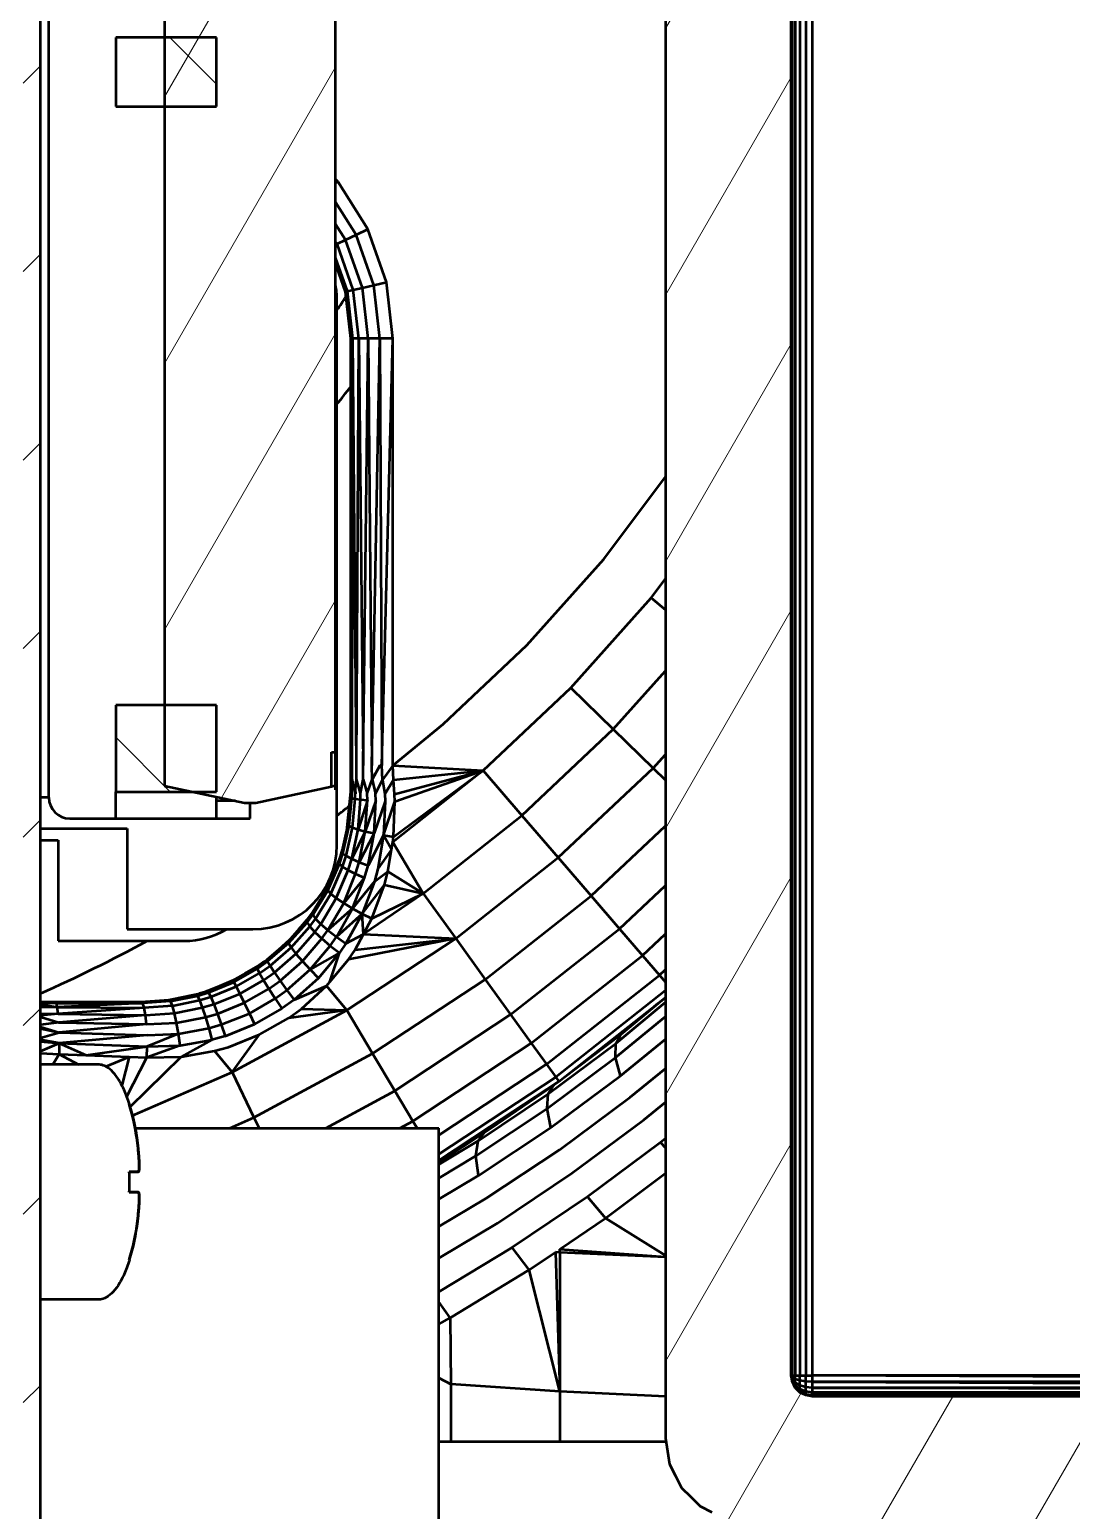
# Model space of a CAD drawing. Header units: millimetres. Extents: x -232 to 1390, y -69 to 653.
# Drawn here: x 422.18 to 447.01, y 87.19 to 122.46 of the extents above; entities that cross this region are included whole.
import ezdxf

# ---------------------------------------------------------------- set-up
doc = ezdxf.new("R2010")
doc.units = ezdxf.units.MM
doc.layers.add('Видимый контур (ГОСТ)', color=7, linetype='Continuous', lineweight=50)
doc.layers.add('Штриховка (ГОСТ)', color=7, linetype='Continuous', lineweight=18)
pattern_1 = [(60, (0, 0), (-2.74963, 1.587501), [])]

msp = doc.modelspace()

# ---------------------------------------------------------------- hatches: boundary and pattern name
at = {"layer": 'Штриховка (ГОСТ)'}
h = msp.add_hatch(dxfattribs=at)
h.set_pattern_fill('ANSI31', color=256, scale=25.4, angle=15, style=0)
h.set_pattern_definition(pattern_1)
h.paths.add_polyline_path([(429.616, 53.09), (427.018, 53.602), (422.334, 54.715), (422.334, 54.715), (422.334, 51.61), (427.568, 50.426), (429.359, 50.088), (429.795, 50.075), (430.215, 50.187), (430.586, 50.415), (430.875, 50.74), (431.059, 51.134), (431.122, 51.565), (431.122, 52.847)])
h.paths.add_polyline_path([(474.517, 172.906), (473.392, 172.906), (459.434, 172.906), (459.284, 172.882), (459.125, 172.857), (458.978, 172.782), (458.846, 172.715), (458.739, 172.608), (458.625, 172.493), (458.582, 172.423), (458.543, 172.36), (458.511, 172.284), (458.482, 172.215), (458.463, 172.135), (458.446, 172.062), (458.439, 171.98), (458.434, 171.906), (458.434, 171.427), (458.434, 170.906), (458.44, 170.824), (458.446, 170.749), (458.465, 170.67), (458.482, 170.597), (458.514, 170.521), (458.543, 170.452), (458.585, 170.382), (458.625, 170.318), (458.73, 170.212), (458.846, 170.097), (458.99, 170.023), (459.125, 169.954), (459.271, 169.931), (459.434, 169.906), (474.345, 169.905), (475.822, 169.906), (475.822, 169.906), (476.206, 168.62), (477.181, 168.586), (477.813, 168.56), (477.813, 170.045), (477.813, 172.675), (477.743, 173.553), (477.533, 174.408), (477.387, 174.843), (475.673, 179.459), (473.587, 184.43), (471.242, 189.488), (468.701, 194.363), (465.99, 198.809), (464.566, 200.806), (463.09, 202.627), (461.554, 204.257), (459.948, 205.688), (458.259, 206.921), (456.475, 207.96), (454.58, 208.82), (452.564, 209.515), (450.425, 210.058), (448.166, 210.458), (445.798, 210.724), (443.334, 210.863), (440.792, 210.882), (438.191, 210.786), (432.887, 210.274), (427.568, 209.385), (422.334, 208.201), (422.334, 205.099), (422.334, 205.096), (427.018, 206.209), (429.616, 206.721), (432.22, 207.15), (434.82, 207.488), (437.397, 207.727), (439.93, 207.861), (442.398, 207.884), (444.776, 207.792), (447.041, 207.581), (449.174, 207.25), (451.16, 206.795), (452.993, 206.215), (454.68, 205.503), (456.245, 204.647), (457.724, 203.622), (459.152, 202.403), (460.547, 200.973), (461.918, 199.328), (463.268, 197.476), (464.595, 195.435), (465.897, 193.23), (467.169, 190.893), (468.406, 188.456), (470.746, 183.437), (472.83, 178.488), (474.526, 173.937), (474.861, 172.906)])
h.paths.add_polyline_path([(444.811, 172.053), (444.785, 172.215), (444.718, 172.348), (444.643, 172.493), (444.538, 172.599), (444.422, 172.715), (444.289, 172.782), (444.143, 172.857), (443.996, 172.88), (443.834, 172.906), (441.967, 172.906), (439.334, 172.906), (439.025, 172.857), (438.716, 172.808), (438.437, 172.666), (438.159, 172.524), (437.937, 172.302), (437.716, 172.081), (437.574, 171.802), (437.432, 171.524), (437.383, 171.215), (437.334, 170.906), (437.334, 129.906), (437.334, 88.906), (437.383, 88.597), (437.432, 88.288), (437.574, 88.009), (437.716, 87.73), (437.937, 87.509), (438.159, 87.288), (438.437, 87.145), (438.716, 87.003), (439.025, 86.954), (439.334, 86.906), (474.853, 86.906), (474.526, 85.875), (472.83, 81.324), (470.746, 76.374), (468.406, 71.355), (467.169, 68.919), (465.897, 66.581), (464.595, 64.376), (463.268, 62.335), (461.918, 60.483), (460.547, 58.838), (459.152, 57.408), (457.724, 56.189), (456.245, 55.164), (454.68, 54.308), (452.993, 53.596), (451.16, 53.016), (450.813, 52.932), (450.813, 52.932), (450.813, 52.657), (450.813, 51.803), (450.842, 51.622), (450.885, 51.343), (450.967, 51.18), (451.094, 50.928), (451.223, 50.798), (451.421, 50.597), (451.583, 50.512), (451.833, 50.382), (452.013, 50.351), (452.291, 50.303), (452.751, 50.368), (454.58, 50.991), (456.475, 51.851), (458.259, 52.891), (459.947, 54.123), (461.554, 55.554), (463.09, 57.184), (464.566, 59.005), (465.99, 61.002), (468.701, 65.448), (471.242, 70.323), (473.587, 75.381), (475.673, 80.352), (477.387, 84.968), (478.61, 88.774), (478.978, 89.968), (478.98, 89.975), (478.98, 89.975), (479.313, 91.191), (476.206, 91.191), (475.822, 89.906), (475.822, 89.906), (440.834, 89.906), (440.757, 89.918), (440.68, 89.93), (440.61, 89.966), (440.54, 90.001), (440.485, 90.056), (440.43, 90.112), (440.394, 90.181), (440.359, 90.251), (440.347, 90.328), (440.334, 90.406), (440.334, 129.906), (440.334, 169.406), (440.347, 169.483), (440.359, 169.56), (440.394, 169.63), (440.43, 169.699), (440.485, 169.755), (440.54, 169.81), (440.61, 169.846), (440.68, 169.881), (440.757, 169.893), (440.834, 169.906), (442.546, 169.906), (443.834, 169.906), (443.982, 169.929), (444.143, 169.954), (444.276, 170.022), (444.422, 170.097), (444.528, 170.202), (444.643, 170.318), (444.711, 170.451), (444.785, 170.597), (444.809, 170.744), (444.834, 170.906), (444.834, 171.383), (444.834, 171.906)])
h = msp.add_hatch(dxfattribs=at)
h.set_pattern_fill('ANSI31', color=256, scale=25.4, style=0)
h.set_pattern_definition([(45, (0, 0), (-2.245064, 2.245064), [])])
h.paths.add_polyline_path([(422.025, 190.452), (422.437, 190.452), (422.437, 191.571), (422.437, 193.694), (422.437, 196.222), (422.437, 200.148), (422.437, 204.482), (422.437, 204.982), (422.025, 204.982)])
h.paths.add_polyline_path([(422.437, 189.491), (422.025, 189.491), (422.025, 54.987), (422.437, 54.987), (422.437, 76.721), (422.437, 77.221), (422.437, 78.721), (422.437, 79.221), (422.437, 188.271)])
h = msp.add_hatch(dxfattribs=at)
h.set_pattern_fill('ANSI31', color=256, scale=25.4, angle=90.0002, style=0)
h.set_pattern_definition([(135.0002, (0, 0), (-2.245056, -2.245072), [])])
h.paths.add_polyline_path([(424.237, 104.307), (426.074, 104.307), (426.637, 104.307), (426.637, 106.371), (425.399, 106.371), (424.237, 106.371)])
h.paths.add_polyline_path([(426.637, 120.626), (426.637, 122.276), (425.399, 122.276), (424.237, 122.276), (424.237, 120.626), (425.399, 120.626)])
h.paths.add_polyline_path([(426.637, 136.531), (426.637, 138.555), (426.637, 139.231), (424.237, 139.231), (424.237, 136.531), (425.399, 136.531)])
h = msp.add_hatch(dxfattribs=at)
h.set_pattern_fill('ANSI31', color=256, scale=25.4, angle=15, style=0)
h.set_pattern_definition(pattern_1)
h.paths.add_polyline_path([(427.574, 138.696), (427.299, 138.696), (426.63, 138.554), (425.399, 138.292), (425.399, 136.531), (425.399, 122.276), (425.399, 120.626), (425.399, 106.371), (425.399, 104.45), (426.074, 104.307), (427.299, 104.046), (427.574, 104.046), (429.374, 104.429), (429.374, 105.25), (429.474, 105.25), (429.474, 138.292)])

# ---------------------------------------------------------------- linework, layer by layer
at = {"layer": 'Видимый контур (ГОСТ)'}
for p, q in [((422.437, 54.987), (422.437, 189.491)), ((440.359, 169.406), (440.359, 90.406)), ((440.43, 169.406), (440.43, 90.406)), ((440.54, 169.406), (440.54, 90.406)), ((440.68, 169.406), (440.68, 90.406)), ((440.834, 169.406), (440.834, 90.406)), ((422.637, 104.171), (422.637, 138.731)), ((425.399, 138.292), (425.399, 104.45)), ((429.474, 105.25), (429.474, 138.292)), ((437.334, 129.906), (437.334, 88.906)), ((440.334, 90.406), (440.334, 129.906)), ((426.637, 122.276), (424.237, 122.276)), ((424.237, 122.276), (424.237, 120.626)), ((426.637, 120.626), (426.637, 122.276)), ((424.237, 120.626), (426.637, 120.626)), ((429.525, 118.846), (429.474, 118.897)), ((429.474, 118.806), (429.525, 118.846)), ((430.24, 117.709), (429.525, 118.846)), ((429.962, 117.575), (429.474, 118.35)), ((429.711, 117.454), (429.474, 117.83)), ((429.511, 117.358), (429.711, 117.454)), ((429.711, 117.454), (429.962, 117.575)), ((430.111, 116.31), (429.711, 117.454)), ((429.962, 117.575), (430.24, 117.709)), ((430.383, 116.372), (429.962, 117.575)), ((430.684, 116.441), (430.24, 117.709)), ((429.511, 117.358), (429.474, 117.416)), ((429.474, 117.34), (429.511, 117.358)), ((429.895, 116.261), (429.511, 117.358)), ((429.757, 116.229), (429.474, 117.036)), ((429.561, 116.641), (429.474, 116.888)), ((429.709, 116.218), (429.561, 116.641)), ((430.383, 116.372), (430.684, 116.441)), ((430.834, 115.106), (430.684, 116.441)), ((429.709, 116.218), (429.757, 116.229)), ((429.834, 115.106), (429.709, 116.218)), ((429.757, 116.229), (429.895, 116.261)), ((429.883, 115.106), (429.757, 116.229)), ((429.895, 116.261), (430.111, 116.31)), ((430.025, 115.106), (429.895, 116.261)), ((430.111, 116.31), (430.383, 116.372)), ((430.246, 115.106), (430.111, 116.31)), ((430.525, 115.106), (430.383, 116.372)), ((429.504, 103.033), (429.504, 116.033)), ((429.834, 104.932), (429.834, 115.106)), ((429.868, 104.932), (429.834, 115.106)), ((429.883, 115.106), (429.834, 115.106)), ((429.868, 104.932), (429.883, 115.106)), ((429.968, 104.932), (429.883, 115.106)), ((430.025, 115.106), (429.883, 115.106)), ((429.968, 104.932), (430.025, 115.106)), ((430.246, 115.106), (430.025, 115.106)), ((430.025, 115.106), (430.127, 104.932)), ((430.127, 104.932), (430.246, 115.106)), ((430.525, 115.106), (430.246, 115.106)), ((430.246, 115.106), (430.334, 104.932)), ((430.334, 104.932), (430.525, 115.106)), ((430.834, 115.106), (430.525, 115.106)), ((430.525, 115.106), (430.575, 104.932)), ((430.575, 104.932), (430.834, 115.106)), ((430.834, 104.932), (430.834, 115.106)), ((435.864, 109.846), (437.334, 111.811)), ((434.035, 107.799), (435.864, 109.846)), ((436.993, 108.923), (437.334, 109.379)), ((435.079, 106.781), (436.993, 108.923)), ((436.993, 108.923), (437.334, 108.643)), ((432.035, 105.918), (434.035, 107.799)), ((436.092, 105.794), (437.334, 107.184)), ((432.988, 104.813), (435.079, 106.781)), ((435.079, 106.781), (436.092, 105.794)), ((426.637, 106.371), (424.237, 106.371)), ((424.237, 106.371), (424.237, 104.307)), ((426.637, 104.307), (426.637, 106.371)), ((430.834, 104.932), (432.035, 105.918)), ((433.912, 103.742), (436.092, 105.794)), ((436.092, 105.794), (437.043, 104.868)), ((429.374, 104.429), (429.374, 105.25)), ((429.374, 105.25), (429.474, 105.25)), ((429.474, 104.356), (429.474, 105.219)), ((437.043, 104.868), (437.334, 105.194)), ((429.834, 104.619), (429.834, 104.932)), ((429.869, 104.612), (429.868, 104.932)), ((429.972, 104.605), (429.968, 104.932)), ((430.134, 104.6), (430.127, 104.932)), ((430.346, 104.596), (430.334, 104.932)), ((430.527, 104.932), (430.346, 104.596)), ((430.575, 104.932), (430.527, 104.932)), ((430.592, 104.593), (430.575, 104.932)), ((430.834, 104.932), (430.592, 104.593)), ((430.855, 104.592), (430.834, 104.932)), ((430.834, 104.932), (432.988, 104.813)), ((432.988, 104.813), (430.836, 103.109)), ((430.855, 104.592), (432.988, 104.813)), ((430.857, 103.236), (432.988, 104.813)), ((430.875, 104.252), (432.988, 104.813)), ((430.883, 104.078), (432.988, 104.813)), ((432.988, 104.813), (433.912, 103.742)), ((434.778, 102.737), (437.043, 104.868)), ((437.043, 104.868), (437.334, 104.584)), ((425.399, 104.45), (427.299, 104.046)), ((427.574, 104.046), (429.374, 104.429)), ((429.465, 104.448), (429.365, 104.427)), ((429.834, 104.306), (429.834, 104.619)), ((429.861, 104.293), (429.834, 104.619)), ((429.861, 104.293), (429.869, 104.612)), ((429.938, 104.282), (429.869, 104.612)), ((429.938, 104.282), (429.972, 104.605)), ((430.063, 104.272), (429.972, 104.605)), ((430.063, 104.272), (430.134, 104.6)), ((430.134, 104.6), (430.229, 104.263)), ((430.229, 104.263), (430.346, 104.596)), ((430.346, 104.596), (430.427, 104.257)), ((430.427, 104.257), (430.592, 104.593)), ((430.592, 104.593), (430.646, 104.253)), ((430.646, 104.253), (430.855, 104.592)), ((430.875, 104.252), (430.855, 104.592)), ((422.637, 104.171), (422.437, 104.171)), ((424.237, 104.307), (426.637, 104.307)), ((424.237, 103.671), (424.237, 104.307)), ((426.637, 103.671), (426.637, 104.187)), ((427.087, 104.091), (426.637, 104.091)), ((429.739, 103.373), (429.834, 104.306)), ((429.773, 103.524), (429.832, 104.172)), ((429.797, 103.492), (429.859, 104.156)), ((429.832, 104.172), (429.834, 104.306)), ((429.859, 104.156), (429.832, 104.172)), ((429.859, 104.156), (429.861, 104.293)), ((429.859, 104.156), (429.937, 104.14)), ((429.877, 103.453), (429.937, 104.14)), ((429.937, 104.14), (429.938, 104.282)), ((429.937, 104.14), (430.064, 104.124)), ((429.98, 104.278), (429.938, 104.282)), ((430.008, 103.409), (430.064, 104.124)), ((430.231, 104.109), (430.008, 103.409)), ((430.064, 104.124), (430.063, 104.272)), ((430.064, 104.124), (430.231, 104.109)), ((430.182, 103.363), (430.231, 104.109)), ((430.431, 104.096), (430.182, 103.363)), ((430.231, 104.109), (430.229, 104.263)), ((430.39, 103.317), (430.431, 104.096)), ((430.652, 104.085), (430.39, 103.317)), ((430.431, 104.096), (430.427, 104.257)), ((430.652, 104.085), (430.619, 103.274)), ((430.619, 103.274), (430.883, 104.078)), ((430.646, 104.253), (430.652, 104.085)), ((430.857, 103.236), (430.883, 104.078)), ((430.883, 104.078), (430.875, 104.252)), ((427.299, 104.046), (427.574, 104.046)), ((427.437, 103.671), (427.437, 104.046)), ((431.562, 101.886), (433.912, 103.742)), ((433.912, 103.742), (434.778, 102.737)), ((422.437, 103.433), (424.504, 103.433)), ((423.137, 103.671), (424.237, 103.671)), ((424.237, 103.671), (426.637, 103.671)), ((424.504, 103.433), (424.504, 101.033)), ((426.637, 103.671), (427.437, 103.671)), ((429.627, 102.881), (429.773, 103.524)), ((429.647, 102.837), (429.797, 103.492)), ((429.725, 102.778), (429.877, 103.453)), ((429.797, 103.492), (429.773, 103.524)), ((429.797, 103.492), (429.877, 103.453)), ((429.857, 102.708), (430.008, 103.409)), ((430.182, 103.363), (429.857, 102.708)), ((429.877, 103.453), (430.008, 103.409)), ((430.008, 103.409), (430.182, 103.363)), ((430.035, 102.63), (430.182, 103.363)), ((430.182, 103.363), (430.39, 103.317)), ((435.562, 101.829), (437.334, 103.497)), ((422.437, 103.155), (422.864, 103.155)), ((422.864, 103.155), (422.864, 100.755)), ((430.39, 103.317), (430.035, 102.63)), ((430.247, 102.551), (430.39, 103.317)), ((430.619, 103.274), (430.247, 102.551)), ((430.619, 103.274), (430.48, 102.474)), ((430.806, 102.93), (430.619, 103.274)), ((430.619, 103.274), (430.857, 103.236)), ((430.806, 102.93), (430.836, 103.109)), ((430.836, 103.109), (430.857, 103.236)), ((430.836, 103.109), (431.562, 101.886)), ((429.446, 102.402), (429.569, 102.703)), ((429.546, 102.634), (429.588, 102.761)), ((429.564, 102.586), (429.647, 102.837)), ((429.588, 102.761), (429.638, 102.93)), ((429.588, 102.761), (429.627, 102.881)), ((429.647, 102.837), (429.627, 102.881)), ((429.641, 102.52), (429.725, 102.778)), ((429.647, 102.837), (429.725, 102.778)), ((429.725, 102.778), (429.857, 102.708)), ((429.773, 102.44), (429.857, 102.708)), ((429.857, 102.708), (430.035, 102.63)), ((430.806, 102.93), (430.48, 102.474)), ((430.72, 102.405), (430.806, 102.93)), ((432.338, 100.81), (434.778, 102.737)), ((434.778, 102.737), (435.562, 101.829)), ((429.277, 102.012), (429.546, 102.634)), ((429.289, 101.958), (429.564, 102.586)), ((429.361, 101.877), (429.641, 102.52)), ((429.49, 101.773), (429.773, 102.44)), ((429.564, 102.586), (429.546, 102.634)), ((429.564, 102.586), (429.641, 102.52)), ((429.641, 102.52), (429.773, 102.44)), ((429.666, 101.653), (429.951, 102.351)), ((429.773, 102.44), (429.951, 102.351)), ((429.951, 102.351), (430.035, 102.63)), ((429.951, 102.351), (430.163, 102.258)), ((430.035, 102.63), (430.247, 102.551)), ((430.163, 102.258), (430.247, 102.551)), ((430.48, 102.474), (430.397, 102.168)), ((430.397, 102.168), (430.72, 102.405)), ((430.636, 102.087), (430.72, 102.405)), ((430.72, 102.405), (431.562, 101.886)), ((428.923, 101.428), (429.277, 102.012)), ((429.277, 102.012), (428.93, 101.374)), ((428.93, 101.374), (429.289, 101.958)), ((429.143, 101.791), (429.3, 102.065)), ((429.289, 101.958), (429.277, 102.012)), ((429.289, 101.958), (429.361, 101.877)), ((430.163, 102.258), (429.666, 101.653)), ((429.876, 101.527), (430.163, 102.258)), ((430.397, 102.168), (429.876, 101.527)), ((430.397, 102.168), (430.107, 101.402)), ((430.107, 101.402), (430.636, 102.087)), ((430.341, 101.288), (430.636, 102.087)), ((430.636, 102.087), (431.562, 101.886)), ((436.238, 101.045), (437.334, 102.076)), ((428.998, 101.28), (429.361, 101.877)), ((429.121, 101.155), (429.49, 101.773)), ((429.29, 101.008), (429.666, 101.653)), ((429.361, 101.877), (429.49, 101.773)), ((429.49, 101.773), (429.666, 101.653)), ((429.666, 101.653), (429.876, 101.527)), ((431.562, 101.886), (430.14, 100.918)), ((430.341, 101.288), (431.562, 101.886)), ((431.562, 101.886), (432.338, 100.81)), ((433.04, 99.838), (435.562, 101.829)), ((435.562, 101.829), (436.238, 101.045)), ((428.347, 100.747), (428.789, 101.246)), ((428.592, 101.024), (428.843, 101.319)), ((428.789, 101.246), (428.878, 101.367)), ((428.789, 101.246), (428.795, 101.192)), ((428.795, 101.192), (428.93, 101.374)), ((428.861, 101.096), (428.998, 101.28)), ((428.878, 101.367), (428.936, 101.45)), ((428.878, 101.367), (428.923, 101.428)), ((428.93, 101.374), (428.923, 101.428)), ((428.93, 101.374), (428.998, 101.28)), ((428.998, 101.28), (429.121, 101.155)), ((429.876, 101.527), (429.29, 101.008)), ((429.493, 100.849), (429.876, 101.527)), ((430.107, 101.402), (429.493, 100.849)), ((430.107, 101.402), (429.714, 100.69)), ((429.876, 101.527), (430.107, 101.402)), ((430.14, 100.918), (430.107, 101.402)), ((430.107, 101.402), (430.341, 101.288)), ((430.14, 100.918), (430.341, 101.288)), ((424.504, 101.033), (427.504, 101.033)), ((428.353, 100.698), (428.795, 101.192)), ((428.415, 100.595), (428.861, 101.096)), ((428.527, 100.449), (428.982, 100.965)), ((428.795, 101.192), (428.861, 101.096)), ((428.861, 101.096), (428.982, 100.965)), ((428.982, 100.965), (429.121, 101.155)), ((428.982, 100.965), (429.148, 100.809)), ((429.121, 101.155), (429.29, 101.008)), ((429.148, 100.809), (429.29, 101.008)), ((429.29, 101.008), (429.493, 100.849)), ((429.714, 100.69), (430.14, 100.918)), ((429.937, 100.543), (430.14, 100.918)), ((430.14, 100.918), (432.338, 100.81)), ((433.646, 98.998), (436.238, 101.045)), ((436.238, 101.045), (436.787, 100.409)), ((436.787, 100.409), (437.334, 100.924)), ((422.864, 100.755), (425.864, 100.755)), ((427.844, 100.313), (428.347, 100.747)), ((427.854, 100.269), (428.353, 100.698)), ((427.913, 100.163), (428.415, 100.595)), ((428.117, 100.549), (428.38, 100.785)), ((428.347, 100.747), (428.353, 100.698)), ((428.353, 100.698), (428.415, 100.595)), ((428.415, 100.595), (428.527, 100.449)), ((428.681, 100.269), (429.148, 100.809)), ((428.864, 100.071), (429.346, 100.639)), ((429.148, 100.809), (429.346, 100.639)), ((429.346, 100.639), (429.493, 100.849)), ((429.346, 100.639), (429.563, 100.469)), ((429.493, 100.849), (429.714, 100.69)), ((429.714, 100.69), (429.563, 100.469)), ((429.741, 99.102), (432.338, 100.81)), ((432.338, 100.81), (429.78, 100.312)), ((429.78, 100.312), (429.937, 100.543)), ((429.937, 100.543), (432.338, 100.81)), ((432.338, 100.81), (433.04, 99.838)), ((427.772, 100.263), (427.588, 100.132)), ((427.588, 100.132), (427.772, 100.262)), ((427.602, 100.092), (427.854, 100.269)), ((427.772, 100.263), (427.864, 100.33)), ((427.772, 100.262), (427.844, 100.313)), ((427.854, 100.269), (427.844, 100.313)), ((427.854, 100.269), (427.913, 100.163)), ((428.016, 100.004), (428.527, 100.449)), ((428.154, 99.805), (428.681, 100.269)), ((428.527, 100.449), (428.681, 100.269)), ((428.681, 100.269), (428.864, 100.071)), ((429.563, 100.469), (428.864, 100.071)), ((429.563, 100.469), (429.062, 99.87)), ((429.337, 99.776), (429.563, 100.469)), ((429.337, 99.776), (429.78, 100.312)), ((434.137, 98.317), (436.787, 100.409)), ((436.787, 100.409), (437.191, 99.94)), ((426.715, 99.685), (427.048, 99.824)), ((427.023, 99.81), (427.588, 100.132)), ((427.044, 99.774), (427.602, 100.092)), ((427.1, 99.667), (427.66, 99.985)), ((427.187, 99.496), (427.757, 99.822)), ((427.31, 99.974), (427.624, 100.158)), ((427.588, 100.132), (427.602, 100.092)), ((427.602, 100.092), (427.66, 99.985)), ((427.66, 99.985), (427.913, 100.163)), ((427.66, 99.985), (427.757, 99.822)), ((427.757, 99.822), (428.016, 100.004)), ((427.757, 99.822), (427.886, 99.615)), ((427.913, 100.163), (428.016, 100.004)), ((428.016, 100.004), (428.154, 99.805)), ((428.315, 99.582), (428.864, 100.071)), ((429.062, 99.87), (428.488, 99.353)), ((428.864, 100.071), (429.062, 99.87)), ((430.356, 98.072), (433.04, 99.838)), ((433.04, 99.838), (433.646, 98.998)), ((434.5, 97.815), (437.191, 99.94)), ((437.191, 99.94), (437.334, 100.075)), ((437.191, 99.94), (437.334, 99.774)), ((425.498, 99.35), (426.145, 99.48)), ((425.726, 99.396), (426.157, 99.484)), ((426.145, 99.48), (426.379, 99.551)), ((426.145, 99.48), (426.179, 99.447)), ((426.179, 99.447), (426.445, 99.529)), ((426.233, 99.507), (426.379, 99.552)), ((426.379, 99.552), (426.428, 99.567)), ((426.379, 99.551), (426.414, 99.562)), ((426.414, 99.562), (427.023, 99.81)), ((426.445, 99.529), (426.414, 99.562)), ((426.445, 99.529), (427.044, 99.774)), ((426.445, 99.529), (426.499, 99.42)), ((426.499, 99.42), (427.1, 99.667)), ((426.571, 99.246), (427.187, 99.496)), ((427.023, 99.81), (427.044, 99.774)), ((427.044, 99.774), (427.1, 99.667)), ((427.1, 99.667), (427.187, 99.496)), ((427.187, 99.496), (427.295, 99.277)), ((427.295, 99.277), (427.886, 99.615)), ((427.886, 99.615), (428.154, 99.805)), ((427.886, 99.615), (428.037, 99.382)), ((428.037, 99.382), (428.315, 99.582)), ((428.154, 99.805), (428.315, 99.582)), ((428.315, 99.582), (428.488, 99.353)), ((428.488, 99.353), (429.259, 99.682)), ((428.657, 99.138), (429.259, 99.682)), ((429.259, 99.682), (429.337, 99.776)), ((429.741, 99.102), (429.259, 99.682)), ((437.334, 99.571), (434.721, 97.508)), ((422.437, 99.306), (422.795, 99.306)), ((422.437, 99.301), (422.795, 99.306)), ((422.437, 99.287), (422.818, 99.272)), ((422.818, 99.272), (422.437, 99.266)), ((422.437, 99.246), (422.84, 99.174)), ((422.84, 99.174), (422.437, 99.199)), ((422.437, 99.18), (422.84, 99.174)), ((422.795, 99.306), (424.834, 99.306)), ((422.818, 99.272), (424.875, 99.269)), ((422.84, 99.174), (422.818, 99.272)), ((424.875, 99.269), (422.84, 99.174)), ((422.84, 99.174), (424.913, 99.16)), ((422.859, 99.017), (422.84, 99.174)), ((424.913, 99.16), (422.859, 99.017)), ((424.834, 99.306), (425.503, 99.351)), ((424.834, 99.306), (425.498, 99.35)), ((424.875, 99.269), (424.834, 99.306)), ((425.538, 99.316), (424.875, 99.269)), ((424.913, 99.16), (424.875, 99.269)), ((425.584, 99.207), (424.913, 99.16)), ((424.944, 98.989), (424.913, 99.16)), ((425.538, 99.316), (425.498, 99.35)), ((425.538, 99.316), (426.179, 99.447)), ((425.584, 99.207), (425.538, 99.316)), ((425.584, 99.207), (426.231, 99.339)), ((425.634, 99.032), (425.584, 99.207)), ((425.634, 99.032), (426.297, 99.164)), ((426.179, 99.447), (426.231, 99.339)), ((426.231, 99.339), (426.499, 99.42)), ((426.231, 99.339), (426.297, 99.164)), ((426.297, 99.164), (426.571, 99.246)), ((426.297, 99.164), (426.373, 98.936)), ((426.499, 99.42), (426.571, 99.246)), ((426.571, 99.246), (426.657, 99.019)), ((426.657, 99.019), (427.295, 99.277)), ((427.295, 99.277), (427.418, 99.027)), ((427.418, 99.027), (428.037, 99.382)), ((428.195, 99.142), (427.544, 98.768)), ((428.037, 99.382), (428.195, 99.142)), ((428.488, 99.353), (428.195, 99.142)), ((428.349, 98.915), (428.657, 99.138)), ((428.657, 99.138), (429.741, 99.102)), ((434.796, 97.404), (437.163, 99.273)), ((436.151, 98.312), (437.334, 99.291)), ((436.274, 98.524), (437.163, 99.273)), ((436.274, 98.524), (437.166, 99.269)), ((437.163, 99.273), (437.334, 99.409)), ((437.166, 99.269), (437.163, 99.273)), ((437.166, 99.269), (437.334, 99.405)), ((422.859, 99.017), (422.437, 98.981)), ((422.859, 99.017), (422.437, 99.012)), ((422.437, 98.942), (422.874, 98.812)), ((422.874, 98.812), (422.437, 98.752)), ((422.859, 99.017), (424.944, 98.989)), ((424.944, 98.989), (422.874, 98.812)), ((422.874, 98.812), (424.968, 98.767)), ((424.968, 98.767), (422.883, 98.574)), ((424.944, 98.989), (425.634, 99.032)), ((424.968, 98.767), (424.944, 98.989)), ((424.968, 98.767), (425.684, 98.804)), ((425.684, 98.804), (425.634, 99.032)), ((425.684, 98.804), (426.373, 98.936)), ((425.73, 98.541), (425.684, 98.804)), ((426.373, 98.936), (426.657, 99.019)), ((426.373, 98.936), (426.451, 98.673)), ((426.451, 98.673), (426.749, 98.759)), ((426.657, 99.019), (426.749, 98.759)), ((426.749, 98.759), (427.418, 99.027)), ((426.749, 98.759), (426.839, 98.488)), ((426.839, 98.488), (427.544, 98.768)), ((427.005, 97.625), (429.741, 99.102)), ((427.418, 99.027), (427.544, 98.768)), ((427.663, 98.521), (428.349, 98.915)), ((429.741, 99.102), (428.349, 98.915)), ((429.741, 99.102), (430.356, 98.072)), ((430.886, 97.183), (433.646, 98.998)), ((433.646, 98.998), (434.137, 98.317)), ((436.148, 97.975), (437.334, 98.95)), ((422.437, 98.707), (422.883, 98.574)), ((422.437, 98.667), (422.883, 98.574)), ((422.437, 98.446), (422.883, 98.574)), ((422.883, 98.574), (424.982, 98.51)), ((424.982, 98.51), (422.887, 98.317)), ((424.982, 98.51), (425.73, 98.541)), ((425.73, 98.541), (424.985, 98.239)), ((425.73, 98.541), (426.451, 98.673)), ((425.768, 98.265), (425.73, 98.541)), ((426.451, 98.673), (426.526, 98.399)), ((426.839, 98.488), (426.526, 98.399)), ((426.921, 98.226), (427.663, 98.521)), ((427.005, 97.625), (427.663, 98.521)), ((434.908, 97.493), (436.274, 98.524)), ((436.151, 98.312), (436.274, 98.524)), ((436.265, 97.537), (437.334, 98.413)), ((422.887, 98.317), (422.437, 98.398)), ((422.437, 98.354), (422.887, 98.317)), ((422.437, 98.126), (422.887, 98.317)), ((422.437, 98.078), (422.884, 98.06)), ((422.884, 98.06), (422.733, 97.81)), ((422.887, 98.317), (422.884, 98.06)), ((422.884, 98.06), (423.529, 98.033)), ((422.884, 98.06), (423.344, 97.81)), ((422.887, 98.317), (424.985, 98.239)), ((422.887, 98.317), (423.529, 98.033)), ((423.529, 98.033), (424.985, 98.239)), ((425.768, 98.265), (424.976, 97.973)), ((424.976, 97.973), (424.985, 98.239)), ((424.985, 98.239), (425.768, 98.265)), ((425.768, 98.265), (426.526, 98.399)), ((426.526, 98.399), (425.796, 97.995)), ((425.796, 97.995), (426.591, 98.133)), ((426.591, 98.133), (426.738, 98.175)), ((427.005, 97.625), (426.591, 98.133)), ((426.738, 98.175), (426.921, 98.226)), ((427.528, 96.546), (430.356, 98.072)), ((430.356, 98.072), (430.886, 97.183)), ((431.317, 96.462), (434.137, 98.317)), ((434.137, 98.317), (434.5, 97.815)), ((434.542, 97.111), (436.151, 98.312)), ((436.148, 97.975), (436.151, 98.312)), ((423.811, 97.81), (422.437, 97.81)), ((423.529, 98.033), (424.551, 97.99)), ((423.997, 97.761), (424.551, 97.99)), ((424.551, 97.99), (424.381, 97.311)), ((424.496, 97.051), (424.976, 97.973)), ((424.551, 97.99), (424.976, 97.973)), ((424.574, 96.803), (425.796, 97.995)), ((424.976, 97.973), (425.796, 97.995)), ((431.937, 96.13), (434.5, 97.815)), ((434.5, 97.815), (434.721, 97.508)), ((434.514, 96.763), (436.148, 97.975)), ((436.265, 97.537), (436.148, 97.975)), ((436.494, 97.029), (437.334, 97.717)), ((424.631, 96.597), (427.005, 97.625)), ((427.005, 97.625), (427.528, 96.546)), ((434.721, 97.508), (431.937, 95.677)), ((433.153, 96.324), (434.796, 97.404)), ((434.605, 96.309), (436.265, 97.537)), ((434.796, 97.404), (434.686, 97.326)), ((434.721, 97.508), (434.796, 97.404)), ((429.242, 96.295), (430.886, 97.183)), ((430.886, 97.183), (431.317, 96.462)), ((432.871, 95.988), (434.542, 97.111)), ((433.171, 96.296), (434.686, 97.326)), ((434.514, 96.763), (434.542, 97.111)), ((434.542, 97.111), (434.686, 97.326)), ((434.807, 95.781), (436.494, 97.029)), ((424.555, 96.866), (424.559, 96.868)), ((432.818, 95.632), (434.514, 96.763)), ((434.605, 96.309), (434.514, 96.763)), ((436.819, 96.489), (437.334, 96.912)), ((424.695, 96.295), (431.937, 96.295)), ((426.95, 96.295), (427.528, 96.546)), ((427.528, 96.546), (427.65, 96.295)), ((431.008, 96.295), (431.317, 96.462)), ((431.317, 96.462), (431.417, 96.295)), ((431.937, 95.524), (433.153, 96.324)), ((431.937, 82.295), (431.937, 96.295)), ((432.881, 95.163), (434.605, 96.309)), ((433.036, 96.204), (433.153, 96.324)), ((433.036, 96.204), (433.171, 96.296)), ((435.106, 95.218), (436.819, 96.489)), ((433.036, 96.204), (431.937, 95.476)), ((431.937, 95.426), (432.871, 95.988)), ((432.16, 95.671), (433.036, 96.204)), ((432.818, 95.632), (432.871, 95.988)), ((432.871, 95.988), (433.036, 96.204)), ((437.216, 95.954), (435.481, 94.66)), ((437.334, 96.051), (437.216, 95.954)), ((437.216, 95.954), (437.334, 95.822)), ((431.937, 95.106), (432.818, 95.632)), ((432.881, 95.163), (432.818, 95.632)), ((433.056, 94.616), (434.807, 95.781)), ((431.937, 94.601), (432.881, 95.163)), ((433.33, 94.03), (435.106, 95.218)), ((435.904, 94.148), (437.334, 95.221)), ((431.937, 93.948), (433.056, 94.616)), ((435.481, 94.66), (433.682, 93.45)), ((435.481, 94.66), (435.904, 94.148)), ((431.937, 93.195), (433.33, 94.03)), ((434.819, 93.414), (435.904, 94.148)), ((437.334, 93.26), (435.904, 94.148)), ((424.559, 93.152), (424.555, 93.154)), ((431.937, 92.397), (433.682, 93.45)), ((434.086, 92.918), (433.682, 93.45)), ((434.086, 92.918), (434.716, 93.344)), ((434.82, 93.333), (434.716, 93.344)), ((434.716, 93.344), (434.82, 90.02)), ((434.819, 93.414), (437.334, 93.226)), ((434.82, 93.333), (434.819, 93.414)), ((437.334, 93.224), (434.82, 93.333)), ((434.82, 93.333), (434.82, 90.02)), ((432.22, 91.784), (434.086, 92.918)), ((434.82, 90.02), (434.086, 92.918)), ((423.811, 92.21), (422.437, 92.21)), ((432.204, 91.774), (431.937, 92.156)), ((431.937, 91.627), (432.204, 91.774)), ((432.204, 91.774), (432.22, 91.784)), ((432.204, 91.774), (432.22, 90.194)), ((431.937, 90.343), (432.22, 90.194)), ((440.347, 90.328), (440.334, 90.406)), ((440.334, 90.406), (440.359, 90.406)), ((440.334, 90.406), (440.359, 90.358)), ((440.334, 90.406), (440.359, 90.315)), ((440.334, 90.406), (440.359, 90.281)), ((440.334, 90.406), (440.359, 90.259)), ((440.359, 90.251), (440.347, 90.328)), ((440.359, 90.406), (440.43, 90.406)), ((440.359, 90.358), (440.359, 90.406)), ((440.43, 90.315), (440.359, 90.358)), ((440.359, 90.315), (440.359, 90.358)), ((440.43, 90.233), (440.359, 90.315)), ((440.359, 90.281), (440.359, 90.315)), ((440.43, 90.406), (440.54, 90.406)), ((440.43, 90.315), (440.43, 90.406)), ((440.54, 90.281), (440.43, 90.315)), ((440.43, 90.233), (440.43, 90.315)), ((440.54, 90.406), (440.68, 90.406)), ((440.54, 90.281), (440.54, 90.406)), ((440.68, 90.406), (440.834, 90.406)), ((440.68, 90.259), (440.68, 90.406)), ((440.834, 90.406), (440.834, 90.251)), ((473.5, 90.251), (440.834, 90.406)), ((473.504, 90.265), (440.834, 90.406)), ((473.545, 90.406), (440.834, 90.406)), ((434.82, 90.02), (432.22, 90.194)), ((432.22, 90.194), (432.22, 88.832)), ((437.334, 89.9), (434.82, 90.02)), ((434.82, 90.02), (434.82, 88.832)), ((440.43, 90.168), (440.359, 90.281)), ((440.359, 90.259), (440.359, 90.281)), ((440.43, 90.126), (440.359, 90.259)), ((440.359, 90.251), (440.359, 90.259)), ((440.394, 90.181), (440.359, 90.251)), ((440.43, 90.112), (440.394, 90.181)), ((440.54, 90.168), (440.43, 90.233)), ((440.43, 90.168), (440.43, 90.233)), ((440.54, 90.078), (440.43, 90.168)), ((440.43, 90.126), (440.43, 90.168)), ((440.54, 90.021), (440.43, 90.126)), ((440.43, 90.112), (440.43, 90.126)), ((440.485, 90.056), (440.43, 90.112)), ((440.54, 90.001), (440.485, 90.056)), ((440.68, 90.259), (440.54, 90.281)), ((440.54, 90.168), (440.54, 90.281)), ((440.68, 90.126), (440.54, 90.168)), ((440.54, 90.078), (440.54, 90.168)), ((440.68, 90.021), (440.54, 90.078)), ((440.54, 90.021), (440.54, 90.078)), ((440.68, 89.953), (440.54, 90.021)), ((440.54, 90.001), (440.54, 90.021)), ((440.61, 89.966), (440.54, 90.001)), ((440.68, 89.93), (440.61, 89.966)), ((440.834, 90.251), (440.68, 90.259)), ((440.68, 90.126), (440.68, 90.259)), ((440.834, 90.112), (440.68, 90.126)), ((440.68, 90.021), (440.68, 90.126)), ((440.834, 90.001), (440.68, 90.021)), ((440.68, 89.953), (440.68, 90.021)), ((440.834, 89.93), (440.68, 89.953)), ((440.68, 89.93), (440.68, 89.953)), ((440.834, 90.251), (473.471, 90.119)), ((473.498, 90.241), (440.834, 90.251)), ((440.834, 90.251), (440.834, 90.112)), ((473.47, 90.112), (440.834, 90.251)), ((440.834, 90.251), (473.5, 90.251)), ((440.834, 90.112), (440.834, 90.001)), ((473.456, 90.001), (440.834, 90.112)), ((473.466, 90.092), (440.834, 90.112)), ((440.834, 90.112), (473.47, 90.112)), ((473.456, 89.982), (440.834, 90.001)), ((440.834, 90.001), (440.834, 89.93)), ((473.456, 90), (440.834, 90.001)), ((440.834, 90.001), (473.456, 90.001)), ((473.456, 89.982), (440.834, 89.93)), ((440.757, 89.918), (440.68, 89.93)), ((440.834, 89.906), (440.757, 89.918)), ((473.462, 89.927), (440.834, 89.93)), ((440.834, 89.93), (440.834, 89.906)), ((475.822, 89.906), (440.834, 89.906)), ((475.751, 89.906), (440.834, 89.906)), ((437.334, 88.906), (437.383, 88.597)), ((431.937, 88.832), (437.346, 88.832)), ((437.383, 88.597), (437.432, 88.288)), ((437.432, 88.288), (437.574, 88.009)), ((437.574, 88.009), (437.716, 87.73)), ((437.716, 87.73), (437.937, 87.509)), ((437.937, 87.509), (438.159, 87.288)), ((438.159, 87.288), (438.437, 87.145))]:
    msp.add_line(p, q, dxfattribs=at)
for centre, radius, start, end in [((427.504, 116.033), 2, 0, 9.8052), ((409.147, 129.708), 24.668, 325.6126, 326.5219), ((409.147, 129.708), 26, 321.5317, 322.7188), ((423.137, 104.171), 0.5, 180, 270), ((409.147, 129.708), 33, 308.0881, 308.7446), ((427.504, 103.033), 2, 270, 0), ((425.864, 102.755), 2, 270, 300.6051), ((409.147, 129.708), 33, 293.7489, 298.6724)]:
    msp.add_arc(centre, radius, start, end, dxfattribs=at)
for start_param, end_param in [(1.570752, 1.611002), (1.53059, 1.570841)]:
    msp.add_ellipse((419.333, 95.01), major_axis=(0, -5.997), ratio=0.871576, start_param=start_param, end_param=end_param, dxfattribs=at)
for points, knots in [([(424.559, 96.868), (424.521, 96.99), (424.478, 97.102), (424.387, 97.305), (424.338, 97.395), (424.237, 97.549), (424.184, 97.613), (424.077, 97.714), (424.023, 97.751), (423.925, 97.795), (423.882, 97.806), (423.83, 97.81), (423.82, 97.81), (423.811, 97.81)], [0.3937364, 0.3937364, 0.3937364, 0.3937364, 0.5149891, 0.5149891, 0.6362418, 0.6362418, 0.7574945, 0.7574945, 0.8787473, 0.8787473, 0.9784744, 0.9784744, 1, 1, 1, 1]), ([(424.555, 96.866), (424.648, 96.572), (424.711, 96.252), (424.763, 95.844), (424.771, 95.762), (424.778, 95.685), (424.781, 95.65), (424.786, 95.574), (424.788, 95.538), (424.792, 95.434), (424.792, 95.391), (424.791, 95.332), (424.789, 95.301), (424.783, 95.267), (424.781, 95.258), (424.772, 95.248), (424.764, 95.251), (424.715, 95.251), (424.652, 95.251), (424.555, 95.251)], [0, 0, 0, 0, 0.092439, 0.092439, 0.122761, 0.122761, 0.149464, 0.149464, 0.181365, 0.181365, 0.254277, 0.254277, 0.417711, 0.417711, 0.537104, 0.537104, 0.717609, 0.717609, 1.42787, 1.42787, 1.42787, 1.42787]), ([(424.555, 95.251), (424.643, 95.251), (424.703, 95.251), (424.76, 95.251), (424.771, 95.246), (424.781, 95.259), (424.784, 95.268), (424.789, 95.304), (424.792, 95.338), (424.792, 95.423), (424.791, 95.468), (424.788, 95.546), (424.786, 95.582), (424.781, 95.653), (424.778, 95.689), (424.771, 95.762), (424.763, 95.844), (424.71, 96.254), (424.648, 96.573), (424.555, 96.866)], [0, 0, 0, 0, 0.086923, 0.086923, 0.1250668, 0.1250668, 0.1460642, 0.1460642, 0.1764191, 0.1764191, 0.2041824, 0.2041824, 0.2287879, 0.2287879, 0.2523015, 0.2523015, 0.2766972, 0.2766972, 0.3493568, 0.3493568, 0.3493568, 0.3493568]), ([(424.555, 94.769), (424.643, 94.769), (424.703, 94.769), (424.76, 94.769), (424.771, 94.774), (424.781, 94.762), (424.784, 94.752), (424.789, 94.716), (424.792, 94.682), (424.792, 94.597), (424.791, 94.552), (424.788, 94.474), (424.786, 94.438), (424.781, 94.367), (424.778, 94.331), (424.771, 94.258), (424.763, 94.176), (424.71, 93.766), (424.648, 93.447), (424.555, 93.154)], [0, 0, 0, 0, 0.086923, 0.086923, 0.1250667, 0.1250667, 0.1460642, 0.1460642, 0.1764191, 0.1764191, 0.2041823, 0.2041823, 0.2287878, 0.2287878, 0.2523014, 0.2523014, 0.276697, 0.276697, 0.3493565, 0.3493565, 0.3493565, 0.3493565]), ([(424.555, 93.154), (424.648, 93.448), (424.711, 93.768), (424.763, 94.176), (424.771, 94.258), (424.778, 94.335), (424.781, 94.37), (424.786, 94.446), (424.788, 94.482), (424.792, 94.586), (424.792, 94.629), (424.791, 94.688), (424.789, 94.719), (424.783, 94.753), (424.781, 94.762), (424.772, 94.772), (424.764, 94.769), (424.715, 94.769), (424.652, 94.769), (424.555, 94.769)], [0, 0, 0, 0, 0.092439, 0.092439, 0.122761, 0.122761, 0.149464, 0.149464, 0.181364, 0.181364, 0.254276, 0.254276, 0.417709, 0.417709, 0.5371, 0.5371, 0.717602, 0.717602, 1.427848, 1.427848, 1.427848, 1.427848]), ([(424.559, 93.152), (424.521, 93.03), (424.478, 92.918), (424.387, 92.715), (424.338, 92.625), (424.237, 92.471), (424.184, 92.407), (424.077, 92.306), (424.023, 92.269), (423.925, 92.226), (423.882, 92.214), (423.83, 92.21), (423.82, 92.21), (423.811, 92.21)], [0.3937364, 0.3937364, 0.3937364, 0.3937364, 0.5149891, 0.5149891, 0.6362418, 0.6362418, 0.7574945, 0.7574945, 0.8787473, 0.8787473, 0.9784744, 0.9784744, 1, 1, 1, 1])]:
    msp.add_open_spline(points, degree=3, knots=knots, dxfattribs=at)

doc.saveas('drawing.dxf')
